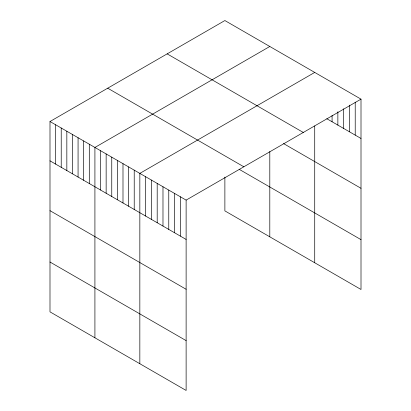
<?xml version="1.0" encoding="UTF-8"?>
<svg xmlns="http://www.w3.org/2000/svg" width="411" height="411" viewBox="0 0 411 411"><rect width="100%" height="100%" fill="white"/><g stroke="black" fill="none" stroke-linecap="round" stroke-linejoin="round"><path stroke-width="0.62" d="M49.993 121.517L186.121 200.111L186.121 390.45L49.993 311.857L49.993 121.517L224.879 20.55L361.007 99.143L361.007 289.483L224.879 210.889L224.879 177.069M269.801 46.484L94.915 147.457L94.915 337.791M314.723 72.423L139.838 173.391L139.838 363.73M186.121 200.111L361.007 99.143M326.817 118.728L361.007 138.461M167.169 53.872L303.292 132.46M283.585 143.598L361.007 188.3M107.708 88.201L243.831 166.789M239.171 169.306L361.007 239.644M49.993 160.84L186.121 239.433M49.993 210.673L186.121 289.267M49.993 262.023L186.121 340.616M355.222 102.144L355.222 135.121M349.437 105.144L349.437 131.782M343.647 108.781L343.647 128.443M337.863 111.782L337.863 125.103M332.078 115.419L332.078 121.764M314.723 125.982L314.723 262.763M269.801 151.536L269.801 236.823M180.337 196.771L180.337 236.089M174.552 193.432L174.552 232.749M168.767 190.093L168.767 229.41M162.982 186.748L162.982 226.071M157.192 183.409L157.192 222.731M151.407 180.069L151.407 219.392M145.622 176.73L145.622 216.047M134.222 170.149L134.222 209.466M128.607 166.907L128.607 206.224M122.992 163.665L122.992 202.983M117.376 160.424L117.376 199.741M111.761 157.182L111.761 196.499M106.146 153.94L106.146 193.257M100.531 150.698L100.531 190.016M89.3 144.21L89.3 183.532M83.685 140.968L83.685 180.29M78.069 137.726L78.069 177.049M72.454 134.484L72.454 173.807M66.839 131.243L66.839 170.565M61.224 128.001L61.224 167.323M55.608 124.759L55.608 164.081"/></g></svg>
